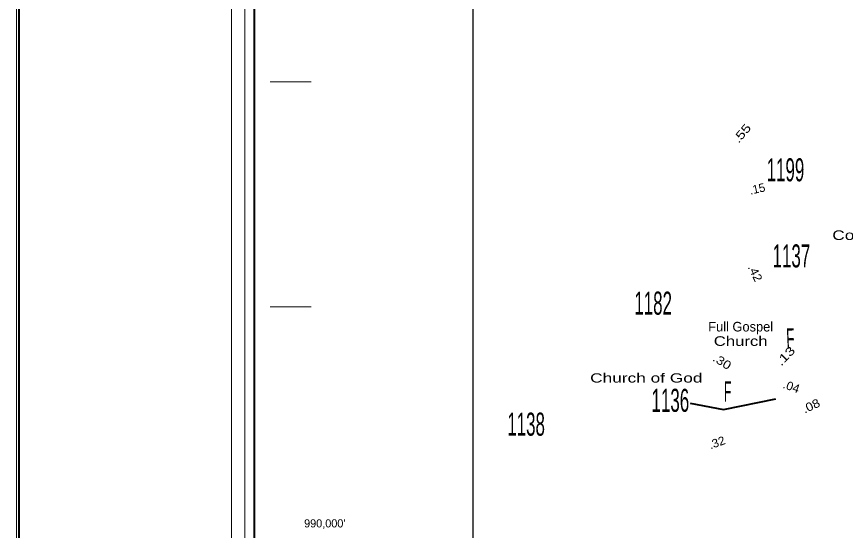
# Model space of a CAD drawing. Extents: x 364849 to 461479, y 266324 to 322721.
# Drawn here: x 364849 to 376079, y 301772 to 308730 of the extents above; entities that cross this region are included whole.
import ezdxf
from ezdxf.enums import TextEntityAlignment as Align

# ---------------------------------------------------------------- set-up
doc = ezdxf.new("R2010")
doc.units = 0
doc.header["$LTSCALE"] = 50
for name, color, linetype, lineweight in [('1', 7, 'Continuous', 25), ('20', 7, 'Continuous', 40), ('38', 7, 'Continuous', 40), ('40', 7, 'Continuous', 13), ('56', 7, 'Continuous', 13), ('61', 7, 'Continuous', 13), ('63', 7, 'Continuous', 25)]:
    doc.layers.add(name, color=color, linetype=linetype, lineweight=lineweight)
doc.layers.add('23', color=7, linetype='Continuous')

msp = doc.modelspace()

# ---------------------------------------------------------------- linework, layer by layer
at = {"layer": '1', "lineweight": 13}
msp.add_lwpolyline([(461479.48, 266324.03), (364848.84, 266324.03), (364848.84, 322721.07), (461479.48, 322721.07)], close=True, dxfattribs=at)
at = {"layer": '20'}
for points in [[(364883.84, 322686.07), (461444.48, 322686.65), (461444.82, 266359.61), (364884.18, 266359.03)], [(368071.7, 321577.12), (460518.98, 321577.68), (460519.31, 267451.32), (368072.03, 267450.76)]]:
    msp.add_lwpolyline(points, close=True, dxfattribs=at)
at = {"layer": '20', "lineweight": 13}
msp.add_lwpolyline([(367762.51, 321902.59), (367762.84, 267141.48), (367941.39, 267320.15), (367941.06, 321707.76), (460649.59, 321708.32), (460649.92, 267320.71), (367941.39, 267320.15), (367762.84, 267141.48), (460828.5, 267142.04), (460828.17, 321903.15)], close=True, dxfattribs=at)
at = {"layer": '38'}
msp.add_lwpolyline([(373976.58, 303494.52), (374427.54, 303408.11), (375137.21, 303553.57)], dxfattribs=at)
at = {"layer": '61'}
for points in [[(368285.09, 307848), (368287.09, 307848), (368289.09, 307848), (368291.09, 307848), (368293.09, 307848), (368295.09, 307848), (368297.09, 307848), (368299.09, 307848), (368301.09, 307848), (368303.09, 307848), (368305.09, 307848), (368307.09, 307848), (368309.09, 307848), (368311.09, 307848), (368313.09, 307848), (368315.09, 307848), (368317.09, 307848), (368319.09, 307848), (368321.09, 307848), (368323.09, 307848), (368325.09, 307848), (368327.09, 307848), (368329.09, 307848), (368331.09, 307848), (368333.09, 307848), (368335.09, 307848), (368337.09, 307848), (368339.09, 307848), (368341.09, 307848), (368343.09, 307848), (368345.09, 307848), (368347.09, 307848), (368349.09, 307848), (368351.09, 307848), (368353.09, 307848), (368355.09, 307848), (368357.09, 307848), (368359.09, 307848), (368361.09, 307848), (368363.09, 307848), (368365.09, 307848), (368367.09, 307848), (368369.09, 307848), (368371.09, 307848), (368373.09, 307848), (368375.09, 307848), (368377.09, 307848), (368379.09, 307848), (368381.09, 307848), (368383.09, 307848), (368385.09, 307848), (368387.09, 307848), (368389.09, 307848), (368391.09, 307848), (368393.09, 307848), (368395.09, 307848), (368397.09, 307848), (368399.09, 307848), (368401.09, 307848), (368403.09, 307848), (368405.09, 307848), (368407.09, 307848), (368409.09, 307848), (368411.09, 307848), (368413.09, 307848), (368415.09, 307848), (368417.09, 307848), (368419.09, 307848), (368421.09, 307848), (368423.09, 307848), (368425.09, 307848), (368427.09, 307848), (368429.09, 307848), (368431.09, 307848), (368433.09, 307848), (368435.09, 307848), (368437.09, 307848), (368439.09, 307848), (368441.09, 307848), (368443.09, 307848), (368445.09, 307848), (368447.09, 307848), (368449.09, 307848), (368451.09, 307848), (368453.09, 307848), (368455.09, 307848), (368457.09, 307848), (368459.09, 307848), (368461.09, 307848), (368463.09, 307848), (368465.09, 307848), (368467.09, 307848), (368469.09, 307848), (368471.09, 307848), (368473.09, 307848), (368475.09, 307848), (368477.09, 307848), (368479.09, 307848), (368481.09, 307848), (368483.09, 307848)], [(368483.09, 307848), (368485.09, 307848), (368487.09, 307848), (368489.09, 307848), (368491.09, 307848), (368493.09, 307848), (368495.09, 307848), (368497.09, 307848), (368499.09, 307848), (368501.09, 307848), (368503.09, 307848), (368505.09, 307848), (368507.09, 307848), (368509.09, 307848), (368511.09, 307848), (368513.09, 307848), (368515.09, 307848), (368517.09, 307848), (368519.09, 307848), (368521.09, 307848), (368523.09, 307848), (368525.09, 307848), (368527.09, 307848), (368529.09, 307848), (368531.09, 307848), (368533.09, 307848), (368535.09, 307848), (368537.09, 307848), (368539.09, 307848), (368541.09, 307848), (368543.09, 307848), (368545.09, 307848), (368547.09, 307848), (368549.09, 307848), (368551.09, 307848), (368553.09, 307848), (368555.09, 307848), (368557.09, 307848), (368559.09, 307848), (368561.09, 307848), (368563.09, 307848), (368565.09, 307848), (368567.09, 307848), (368569.09, 307848), (368571.09, 307848), (368573.09, 307848), (368575.09, 307848), (368577.09, 307848), (368579.09, 307848), (368581.09, 307848), (368583.09, 307848), (368585.09, 307848), (368587.09, 307848), (368589.09, 307848), (368591.09, 307848), (368593.09, 307848), (368595.09, 307848), (368597.09, 307848), (368599.09, 307848), (368601.09, 307848), (368603.09, 307848), (368605.09, 307848), (368607.09, 307848), (368609.09, 307848), (368611.09, 307848), (368613.09, 307848), (368615.09, 307848), (368617.09, 307848), (368619.09, 307848), (368621.09, 307848), (368623.09, 307848), (368625.09, 307848), (368627.09, 307848), (368629.09, 307848), (368631.09, 307848), (368633.09, 307848), (368635.09, 307848), (368637.09, 307848), (368639.09, 307848), (368641.09, 307848), (368643.09, 307848), (368645.09, 307848), (368647.09, 307848), (368649.09, 307848), (368651.09, 307848), (368653.09, 307848), (368655.09, 307848), (368657.09, 307848), (368659.09, 307848), (368661.09, 307848), (368663.09, 307848), (368665.09, 307848), (368667.09, 307848), (368669.09, 307848), (368671.09, 307848), (368673.09, 307848), (368675.09, 307848), (368677.09, 307848), (368679.09, 307848), (368681.09, 307848)], [(368681.09, 307848), (368683.09, 307848), (368685.09, 307848), (368687.09, 307848), (368689.09, 307848), (368691.09, 307848), (368693.09, 307848), (368695.09, 307848), (368697.09, 307848), (368699.09, 307848), (368701.09, 307848), (368703.09, 307848), (368705.09, 307848), (368707.09, 307848), (368709.09, 307848), (368711.09, 307848), (368713.09, 307848), (368715.09, 307848), (368717.09, 307848), (368719.09, 307848), (368721.09, 307848), (368723.09, 307848), (368725.09, 307848), (368727.09, 307848), (368729.09, 307848), (368731.09, 307848), (368733.09, 307848), (368735.09, 307848), (368737.09, 307848), (368739.09, 307848), (368741.09, 307848), (368743.09, 307848), (368745.09, 307848), (368747.09, 307848), (368749.09, 307848), (368751.09, 307848), (368753.09, 307848), (368755.09, 307848), (368757.09, 307848), (368759.09, 307848), (368761.09, 307848), (368763.09, 307848), (368765.09, 307848), (368767.09, 307848), (368769.09, 307848), (368771.09, 307848), (368773.09, 307848), (368775.09, 307848), (368777.09, 307848), (368779.09, 307848), (368781.09, 307848), (368783.09, 307848), (368785.09, 307848), (368787.09, 307848), (368789.09, 307848), (368791.09, 307848), (368793.09, 307848), (368795.09, 307848), (368797.09, 307848), (368799.09, 307848), (368801.09, 307848), (368803.09, 307848), (368805.09, 307848), (368807.09, 307848), (368809.09, 307848), (368811.09, 307848), (368813.09, 307848), (368815.09, 307848), (368817.09, 307848), (368819.09, 307848), (368821.09, 307848), (368823.09, 307848), (368825.09, 307848), (368827.09, 307848), (368829.09, 307848), (368831.09, 307848), (368833.09, 307848), (368835.09, 307848), (368837.09, 307848), (368839.94, 307848)], [(368285.09, 304800), (368287.09, 304800), (368289.09, 304800), (368291.09, 304800), (368293.09, 304800), (368295.09, 304800), (368297.09, 304800), (368299.09, 304800), (368301.09, 304800), (368303.09, 304800), (368305.09, 304800), (368307.09, 304800), (368309.09, 304800), (368311.09, 304800), (368313.09, 304800), (368315.09, 304800), (368317.09, 304800), (368319.09, 304800), (368321.09, 304800), (368323.09, 304800), (368325.09, 304800), (368327.09, 304800), (368329.09, 304800), (368331.09, 304800), (368333.09, 304800), (368335.09, 304800), (368337.09, 304800), (368339.09, 304800), (368341.09, 304800), (368343.09, 304800), (368345.09, 304800), (368347.09, 304800), (368349.09, 304800), (368351.09, 304800), (368353.09, 304800), (368355.09, 304800), (368357.09, 304800), (368359.09, 304800), (368361.09, 304800), (368363.09, 304800), (368365.09, 304800), (368367.09, 304800), (368369.09, 304800), (368371.09, 304800), (368373.09, 304800), (368375.09, 304800), (368377.09, 304800), (368379.09, 304800), (368381.09, 304800), (368383.09, 304800), (368385.09, 304800), (368387.09, 304800), (368389.09, 304800), (368391.09, 304800), (368393.09, 304800), (368395.09, 304800), (368397.09, 304800), (368399.09, 304800), (368401.09, 304800), (368403.09, 304800), (368405.09, 304800), (368407.09, 304800), (368409.09, 304800), (368411.09, 304800), (368413.09, 304800), (368415.09, 304800), (368417.09, 304800), (368419.09, 304800), (368421.09, 304800), (368423.09, 304800), (368425.09, 304800), (368427.09, 304800), (368429.09, 304800), (368431.09, 304800), (368433.09, 304800), (368435.09, 304800), (368437.09, 304800), (368439.09, 304800), (368441.09, 304800), (368443.09, 304800), (368445.09, 304800), (368447.09, 304800), (368449.09, 304800), (368451.09, 304800), (368453.09, 304800), (368455.09, 304800), (368457.09, 304800), (368459.09, 304800), (368461.09, 304800), (368463.09, 304800), (368465.09, 304800), (368467.09, 304800), (368469.09, 304800), (368471.09, 304800), (368473.09, 304800), (368475.09, 304800), (368477.09, 304800), (368479.09, 304800), (368481.09, 304800), (368483.09, 304800)], [(368483.09, 304800), (368485.09, 304800), (368487.09, 304800), (368489.09, 304800), (368491.09, 304800), (368493.09, 304800), (368495.09, 304800), (368497.09, 304800), (368499.09, 304800), (368501.09, 304800), (368503.09, 304800), (368505.09, 304800), (368507.09, 304800), (368509.09, 304800), (368511.09, 304800), (368513.09, 304800), (368515.09, 304800), (368517.09, 304800), (368519.09, 304800), (368521.09, 304800), (368523.09, 304800), (368525.09, 304800), (368527.09, 304800), (368529.09, 304800), (368531.09, 304800), (368533.09, 304800), (368535.09, 304800), (368537.09, 304800), (368539.09, 304800), (368541.09, 304800), (368543.09, 304800), (368545.09, 304800), (368547.09, 304800), (368549.09, 304800), (368551.09, 304800), (368553.09, 304800), (368555.09, 304800), (368557.09, 304800), (368559.09, 304800), (368561.09, 304800), (368563.09, 304800), (368565.09, 304800), (368567.09, 304800), (368569.09, 304800), (368571.09, 304800), (368573.09, 304800), (368575.09, 304800), (368577.09, 304800), (368579.09, 304800), (368581.09, 304800), (368583.09, 304800), (368585.09, 304800), (368587.09, 304800), (368589.09, 304800), (368591.09, 304800), (368593.09, 304800), (368595.09, 304800), (368597.09, 304800), (368599.09, 304800), (368601.09, 304800), (368603.09, 304800), (368605.09, 304800), (368607.09, 304800), (368609.09, 304800), (368611.09, 304800), (368613.09, 304800), (368615.09, 304800), (368617.09, 304800), (368619.09, 304800), (368621.09, 304800), (368623.09, 304800), (368625.09, 304800), (368627.09, 304800), (368629.09, 304800), (368631.09, 304800), (368633.09, 304800), (368635.09, 304800), (368637.09, 304800), (368639.09, 304800), (368641.09, 304800), (368643.09, 304800), (368645.09, 304800), (368647.09, 304800), (368649.09, 304800), (368651.09, 304800), (368653.09, 304800), (368655.09, 304800), (368657.09, 304800), (368659.09, 304800), (368661.09, 304800), (368663.09, 304800), (368665.09, 304800), (368667.09, 304800), (368669.09, 304800), (368671.09, 304800), (368673.09, 304800), (368675.09, 304800), (368677.09, 304800), (368679.09, 304800), (368681.09, 304800)], [(368681.09, 304800), (368683.09, 304800), (368685.09, 304800), (368687.09, 304800), (368689.09, 304800), (368691.09, 304800), (368693.09, 304800), (368695.09, 304800), (368697.09, 304800), (368699.09, 304800), (368701.09, 304800), (368703.09, 304800), (368705.09, 304800), (368707.09, 304800), (368709.09, 304800), (368711.09, 304800), (368713.09, 304800), (368715.09, 304800), (368717.09, 304800), (368719.09, 304800), (368721.09, 304800), (368723.09, 304800), (368725.09, 304800), (368727.09, 304800), (368729.09, 304800), (368731.09, 304800), (368733.09, 304800), (368735.09, 304800), (368737.09, 304800), (368739.09, 304800), (368741.09, 304800), (368743.09, 304800), (368745.09, 304800), (368747.09, 304800), (368749.09, 304800), (368751.09, 304800), (368753.09, 304800), (368755.09, 304800), (368757.09, 304800), (368759.09, 304800), (368761.09, 304800), (368763.09, 304800), (368765.09, 304800), (368767.09, 304800), (368769.09, 304800), (368771.09, 304800), (368773.09, 304800), (368775.09, 304800), (368777.09, 304800), (368779.09, 304800), (368781.09, 304800), (368783.09, 304800), (368785.09, 304800), (368787.09, 304800), (368789.09, 304800), (368791.09, 304800), (368793.09, 304800), (368795.09, 304800), (368797.09, 304800), (368799.09, 304800), (368801.09, 304800), (368803.09, 304800), (368805.09, 304800), (368807.09, 304800), (368809.09, 304800), (368811.09, 304800), (368813.09, 304800), (368815.09, 304800), (368817.09, 304800), (368819.09, 304800), (368821.09, 304800), (368823.09, 304800), (368825.09, 304800), (368827.09, 304800), (368829.09, 304800), (368831.09, 304800), (368833.09, 304800), (368835.09, 304800), (368837.09, 304800), (368839.94, 304800)]]:
    msp.add_lwpolyline(points, dxfattribs=at)
at = {"layer": '63'}
msp.add_lwpolyline([(395493.92, 294916.86), (371033.8, 294916.86), (371033.8, 319226.55), (395493.92, 319226.55)], close=True, dxfattribs=at)

# ---------------------------------------------------------------- texts
at = {"layer": '23', "width": 0.55}
for s, p in [('1199', (375266.47, 306498.88)), ('1137', (375346.8, 305332.86)), ('1182', (373473.79, 304693.57)), ('1136', (373706.86, 303377.52)), ('1138', (371752.18, 303054.91))]:
    msp.add_text(s, height=312, dxfattribs=at).set_placement(p, align=Align.CENTER)
at = {"layer": '40'}
for s, rotation, width, p in [('.55', 49.814, 1.3, (374721.06, 307111.93)), ('.42', 296.014, 1.1, (374805.15, 305231.35)), ('.13', 46.058, 1.35, (375307.88, 304093.55)), ('.30', 327.809, 1.2, (374377.78, 304008.59)), ('.04', 340.325, 1.05, (375327.82, 303665.85)), ('.08', 25.51, 1.15, (375637.98, 303405.84)), ('.32', 19.79, 1.05, (374357.41, 302907.7))]:
    msp.add_text(s, height=115, rotation=rotation, dxfattribs=dict(at, width=width)).set_placement(p, align=Align.CENTER)
msp.add_text('.15', height=115, rotation=12.523, dxfattribs=at).set_placement((374896.88, 306342.09), align=Align.CENTER)
at = {"layer": '56'}
for s, height, width, p in [('Community Church', 130, 1.35, (376904.76, 305704.69)), ('Church', 130, 1.3, (374659.52, 304270.7)), ('Church of God ', 125, 1.4, (373413.62, 303774.13)), ('F', 275, 0.45, (374482.55, 303516.01))]:
    msp.add_text(s, height=height, dxfattribs=dict(at, width=width)).set_placement(p, align=Align.CENTER)
msp.add_text('Full Gospel', height=130, dxfattribs=at).set_placement((374659.52, 304465.7), align=Align.CENTER)
at = {"layer": '56', "width": 0.5}
msp.add_text('F', height=275, rotation=2.402, dxfattribs=at).set_placement((375338.34, 304233.48), align=Align.CENTER)
at = {"layer": '61'}
msp.add_text("990,000'", height=110, dxfattribs=at).set_placement((369024.62, 301812.33), align=Align.CENTER)

doc.saveas('drawing.dxf')
